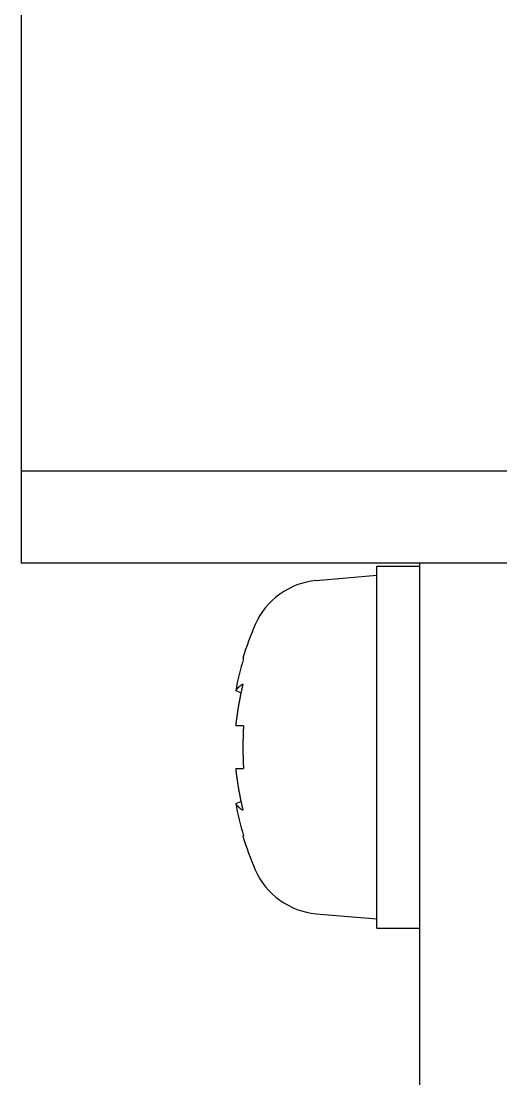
# Model space of a CAD drawing. Extents: x -37 to 246, y -173 to 93.
# Drawn here: x 25.78 to 33.6, y -53.6 to -36.27 of the extents above; entities that cross this region are included whole.
import ezdxf

# ---------------------------------------------------------------- set-up
doc = ezdxf.new("R2010")
doc.units = 0
doc.layers.get('0').update_dxf_attribs({"linetype": 'CONTINUOUS'})

msp = doc.modelspace()

# ---------------------------------------------------------------- linework, layer by layer
at = {"color": 7, "linetype": 'CONTINUOUS'}
for p, q in [((25.783, -30.595), (25.783, -43.595)), ((25.783, -43.595), (25.783, -45.095)), ((25.783, -43.595), (57.783, -43.595)), ((26.783, -45.095), (25.783, -45.095)), ((32.283, -45.095), (26.783, -45.095)), ((31.583, -45.145), (32.283, -45.145)), ((31.583, -51.045), (31.583, -45.145)), ((33.783, -45.095), (32.283, -45.095)), ((32.283, -46.095), (32.283, -45.095)), ((30.595, -45.382), (31.583, -45.295)), ((32.283, -53.595), (32.283, -46.095)), ((29.409, -46.653), (29.398, -46.645)), ((29.366, -47.21), (29.281, -47.177)), ((29.409, -47.746), (29.281, -47.746)), ((29.281, -48.444), (29.409, -48.444)), ((29.281, -49.014), (29.366, -48.98)), ((29.398, -49.545), (29.409, -49.538)), ((30.595, -50.809), (31.583, -50.895)), ((31.583, -51.045), (31.899, -51.045))]:
    msp.add_line(p, q, dxfattribs=at)
for points in [[(29.398, -47.07, 0), (29.397, -47.071, 0), (29.396, -47.072, 0), (29.394, -47.072, 0), (29.393, -47.073, 0), (29.392, -47.074, 0), (29.391, -47.074, 0), (29.389, -47.075, 0), (29.388, -47.076, 0), (29.387, -47.076, 0), (29.386, -47.077, 0), (29.385, -47.078, 0), (29.383, -47.079, 0), (29.382, -47.079, 0), (29.381, -47.08, 0), (29.38, -47.081, 0), (29.379, -47.081, 0), (29.377, -47.082, 0), (29.376, -47.083, 0), (29.375, -47.084, 0), (29.374, -47.084, 0), (29.373, -47.085, 0), (29.372, -47.086, 0), (29.37, -47.087, 0), (29.369, -47.087, 0), (29.368, -47.088, 0), (29.367, -47.089, 0), (29.366, -47.09, 0), (29.365, -47.09, 0), (29.364, -47.091, 0), (29.363, -47.092, 0), (29.361, -47.093, 0), (29.36, -47.093, 0), (29.359, -47.094, 0), (29.358, -47.095, 0), (29.357, -47.096, 0), (29.356, -47.096, 0), (29.355, -47.097, 0), (29.354, -47.098, 0), (29.353, -47.099, 0), (29.352, -47.099, 0), (29.351, -47.1, 0), (29.35, -47.101, 0), (29.349, -47.102, 0), (29.348, -47.103, 0), (29.347, -47.103, 0), (29.346, -47.104, 0), (29.345, -47.105, 0), (29.344, -47.106, 0), (29.343, -47.107, 0), (29.341, -47.108, 0), (29.341, -47.108, 0), (29.34, -47.109, 0), (29.339, -47.11, 0), (29.338, -47.111, 0), (29.337, -47.111, 0), (29.336, -47.112, 0), (29.335, -47.113, 0), (29.334, -47.114, 0), (29.333, -47.115, 0), (29.332, -47.116, 0), (29.331, -47.117, 0), (29.33, -47.117, 0), (29.329, -47.118, 0), (29.328, -47.119, 0), (29.327, -47.12, 0), (29.326, -47.121, 0), (29.325, -47.121, 0), (29.325, -47.122, 0), (29.324, -47.123, 0), (29.323, -47.124, 0), (29.322, -47.125, 0), (29.321, -47.126, 0), (29.32, -47.127, 0), (29.319, -47.127, 0), (29.318, -47.128, 0), (29.317, -47.129, 0), (29.317, -47.13, 0), (29.316, -47.131, 0), (29.315, -47.132, 0), (29.314, -47.133, 0), (29.313, -47.133, 0), (29.312, -47.134, 0), (29.312, -47.135, 0), (29.311, -47.136, 0), (29.31, -47.137, 0), (29.309, -47.138, 0), (29.308, -47.139, 0), (29.308, -47.14, 0), (29.307, -47.141, 0), (29.306, -47.142, 0), (29.305, -47.142, 0), (29.305, -47.143, 0), (29.304, -47.144, 0), (29.303, -47.145, 0), (29.302, -47.146, 0), (29.302, -47.147, 0), (29.301, -47.148, 0), (29.3, -47.149, 0), (29.299, -47.15, 0), (29.299, -47.151, 0), (29.298, -47.151, 0), (29.297, -47.152, 0), (29.297, -47.153, 0), (29.296, -47.154, 0), (29.295, -47.155, 0), (29.294, -47.156, 0), (29.294, -47.157, 0), (29.293, -47.158, 0), (29.293, -47.159, 0), (29.292, -47.16, 0), (29.291, -47.161, 0), (29.291, -47.162, 0), (29.29, -47.163, 0), (29.289, -47.164, 0), (29.288, -47.165, 0), (29.288, -47.166, 0), (29.287, -47.167, 0), (29.287, -47.167, 0), (29.286, -47.169, 0), (29.285, -47.169, 0), (29.285, -47.17, 0), (29.284, -47.171, 0), (29.284, -47.172, 0), (29.283, -47.173, 0), (29.282, -47.174, 0), (29.282, -47.175, 0), (29.281, -47.176, 0), (29.281, -47.177, 0)], [(29.398, -47.07, 0), (29.397, -47.075, 0), (29.396, -47.081, 0), (29.394, -47.086, 0), (29.393, -47.091, 0), (29.392, -47.096, 0), (29.391, -47.102, 0), (29.389, -47.107, 0), (29.388, -47.112, 0), (29.387, -47.117, 0), (29.386, -47.123, 0), (29.385, -47.128, 0), (29.383, -47.133, 0), (29.382, -47.138, 0), (29.381, -47.144, 0), (29.38, -47.149, 0), (29.379, -47.154, 0), (29.377, -47.159, 0), (29.376, -47.164, 0), (29.375, -47.17, 0), (29.374, -47.175, 0), (29.373, -47.18, 0), (29.372, -47.186, 0), (29.37, -47.191, 0), (29.369, -47.196, 0), (29.368, -47.201, 0), (29.367, -47.207, 0), (29.366, -47.212, 0), (29.365, -47.217, 0), (29.364, -47.222, 0), (29.363, -47.228, 0), (29.361, -47.233, 0), (29.36, -47.238, 0), (29.359, -47.243, 0), (29.358, -47.249, 0), (29.357, -47.254, 0), (29.356, -47.259, 0), (29.355, -47.264, 0), (29.354, -47.27, 0), (29.353, -47.275, 0), (29.352, -47.28, 0), (29.351, -47.286, 0), (29.35, -47.291, 0), (29.349, -47.296, 0), (29.348, -47.301, 0), (29.347, -47.307, 0), (29.346, -47.312, 0), (29.345, -47.317, 0), (29.344, -47.322, 0), (29.343, -47.328, 0), (29.341, -47.333, 0), (29.341, -47.338, 0), (29.34, -47.344, 0), (29.339, -47.349, 0), (29.338, -47.354, 0), (29.337, -47.359, 0), (29.336, -47.365, 0), (29.335, -47.37, 0), (29.334, -47.375, 0), (29.333, -47.381, 0), (29.332, -47.386, 0), (29.331, -47.391, 0), (29.33, -47.397, 0), (29.329, -47.402, 0), (29.328, -47.407, 0), (29.327, -47.412, 0), (29.326, -47.418, 0), (29.325, -47.423, 0), (29.325, -47.428, 0), (29.324, -47.434, 0), (29.323, -47.439, 0), (29.322, -47.444, 0), (29.321, -47.449, 0), (29.32, -47.455, 0), (29.319, -47.46, 0), (29.318, -47.465, 0), (29.317, -47.471, 0), (29.317, -47.476, 0), (29.316, -47.481, 0), (29.315, -47.486, 0), (29.314, -47.492, 0), (29.313, -47.497, 0), (29.312, -47.502, 0), (29.312, -47.508, 0), (29.311, -47.513, 0), (29.31, -47.518, 0), (29.309, -47.523, 0), (29.308, -47.529, 0), (29.308, -47.534, 0), (29.307, -47.539, 0), (29.306, -47.545, 0), (29.305, -47.55, 0), (29.305, -47.555, 0), (29.304, -47.561, 0), (29.303, -47.566, 0), (29.302, -47.571, 0), (29.302, -47.577, 0), (29.301, -47.582, 0), (29.3, -47.587, 0), (29.299, -47.593, 0), (29.299, -47.598, 0), (29.298, -47.603, 0), (29.297, -47.608, 0), (29.297, -47.614, 0), (29.296, -47.619, 0), (29.295, -47.624, 0), (29.294, -47.63, 0), (29.294, -47.635, 0), (29.293, -47.64, 0), (29.293, -47.645, 0), (29.292, -47.651, 0), (29.291, -47.656, 0), (29.291, -47.661, 0), (29.29, -47.667, 0), (29.289, -47.672, 0), (29.288, -47.677, 0), (29.288, -47.683, 0), (29.287, -47.688, 0), (29.287, -47.693, 0), (29.286, -47.699, 0), (29.285, -47.704, 0), (29.285, -47.709, 0), (29.284, -47.715, 0), (29.284, -47.72, 0), (29.283, -47.725, 0), (29.282, -47.73, 0), (29.282, -47.736, 0), (29.281, -47.741, 0), (29.281, -47.746, 0)], [(29.409, -47.746, 0), (29.408, -47.752, 0), (29.408, -47.757, 0), (29.408, -47.763, 0), (29.407, -47.768, 0), (29.407, -47.774, 0), (29.407, -47.779, 0), (29.407, -47.785, 0), (29.406, -47.79, 0), (29.406, -47.795, 0), (29.406, -47.801, 0), (29.405, -47.806, 0), (29.405, -47.812, 0), (29.405, -47.817, 0), (29.405, -47.823, 0), (29.404, -47.828, 0), (29.404, -47.834, 0), (29.404, -47.839, 0), (29.404, -47.844, 0), (29.403, -47.85, 0), (29.403, -47.855, 0), (29.403, -47.861, 0), (29.403, -47.866, 0), (29.402, -47.872, 0), (29.402, -47.877, 0), (29.402, -47.883, 0), (29.402, -47.888, 0), (29.402, -47.894, 0), (29.401, -47.899, 0), (29.401, -47.904, 0), (29.401, -47.91, 0), (29.401, -47.915, 0), (29.401, -47.921, 0), (29.401, -47.926, 0), (29.401, -47.932, 0), (29.4, -47.937, 0), (29.4, -47.943, 0), (29.4, -47.948, 0), (29.4, -47.953, 0), (29.4, -47.959, 0), (29.4, -47.965, 0), (29.399, -47.97, 0), (29.399, -47.975, 0), (29.399, -47.981, 0), (29.399, -47.986, 0), (29.399, -47.992, 0), (29.399, -47.997, 0), (29.399, -48.003, 0), (29.399, -48.008, 0), (29.399, -48.014, 0), (29.399, -48.019, 0), (29.399, -48.025, 0), (29.399, -48.03, 0), (29.398, -48.035, 0), (29.398, -48.041, 0), (29.398, -48.046, 0), (29.398, -48.052, 0), (29.398, -48.057, 0), (29.398, -48.063, 0), (29.398, -48.068, 0), (29.398, -48.074, 0), (29.398, -48.079, 0), (29.398, -48.084, 0), (29.398, -48.09, 0), (29.398, -48.095, 0), (29.398, -48.101, 0), (29.398, -48.106, 0), (29.398, -48.112, 0), (29.398, -48.117, 0), (29.398, -48.123, 0), (29.398, -48.128, 0), (29.398, -48.134, 0), (29.398, -48.139, 0), (29.398, -48.145, 0), (29.398, -48.15, 0), (29.398, -48.156, 0), (29.399, -48.161, 0), (29.399, -48.166, 0), (29.399, -48.172, 0), (29.399, -48.177, 0), (29.399, -48.183, 0), (29.399, -48.188, 0), (29.399, -48.194, 0), (29.399, -48.199, 0), (29.399, -48.205, 0), (29.399, -48.21, 0), (29.399, -48.215, 0), (29.399, -48.221, 0), (29.4, -48.226, 0), (29.4, -48.232, 0), (29.4, -48.237, 0), (29.4, -48.243, 0), (29.4, -48.248, 0), (29.4, -48.254, 0), (29.401, -48.259, 0), (29.401, -48.265, 0), (29.401, -48.27, 0), (29.401, -48.276, 0), (29.401, -48.281, 0), (29.401, -48.286, 0), (29.401, -48.292, 0), (29.402, -48.297, 0), (29.402, -48.303, 0), (29.402, -48.308, 0), (29.402, -48.314, 0), (29.402, -48.319, 0), (29.403, -48.325, 0), (29.403, -48.33, 0), (29.403, -48.336, 0), (29.403, -48.341, 0), (29.404, -48.346, 0), (29.404, -48.352, 0), (29.404, -48.357, 0), (29.404, -48.363, 0), (29.405, -48.368, 0), (29.405, -48.374, 0), (29.405, -48.379, 0), (29.405, -48.385, 0), (29.406, -48.39, 0), (29.406, -48.395, 0), (29.406, -48.401, 0), (29.407, -48.406, 0), (29.407, -48.412, 0), (29.407, -48.417, 0), (29.407, -48.423, 0), (29.408, -48.428, 0), (29.408, -48.434, 0), (29.408, -48.439, 0), (29.409, -48.444, 0)], [(29.281, -48.444, 0), (29.281, -48.45, 0), (29.282, -48.455, 0), (29.282, -48.46, 0), (29.283, -48.466, 0), (29.284, -48.471, 0), (29.284, -48.476, 0), (29.285, -48.482, 0), (29.285, -48.487, 0), (29.286, -48.492, 0), (29.287, -48.498, 0), (29.287, -48.503, 0), (29.288, -48.508, 0), (29.288, -48.514, 0), (29.289, -48.519, 0), (29.29, -48.524, 0), (29.291, -48.529, 0), (29.291, -48.535, 0), (29.292, -48.54, 0), (29.293, -48.545, 0), (29.293, -48.551, 0), (29.294, -48.556, 0), (29.294, -48.561, 0), (29.295, -48.567, 0), (29.296, -48.572, 0), (29.297, -48.577, 0), (29.297, -48.583, 0), (29.298, -48.588, 0), (29.299, -48.593, 0), (29.299, -48.598, 0), (29.3, -48.604, 0), (29.301, -48.609, 0), (29.302, -48.614, 0), (29.302, -48.62, 0), (29.303, -48.625, 0), (29.304, -48.63, 0), (29.305, -48.636, 0), (29.305, -48.641, 0), (29.306, -48.646, 0), (29.307, -48.651, 0), (29.308, -48.657, 0), (29.308, -48.662, 0), (29.309, -48.667, 0), (29.31, -48.673, 0), (29.311, -48.678, 0), (29.312, -48.683, 0), (29.312, -48.688, 0), (29.313, -48.694, 0), (29.314, -48.699, 0), (29.315, -48.704, 0), (29.316, -48.71, 0), (29.317, -48.715, 0), (29.317, -48.72, 0), (29.318, -48.726, 0), (29.319, -48.731, 0), (29.32, -48.736, 0), (29.321, -48.742, 0), (29.322, -48.747, 0), (29.323, -48.752, 0), (29.324, -48.757, 0), (29.325, -48.763, 0), (29.325, -48.768, 0), (29.326, -48.773, 0), (29.327, -48.779, 0), (29.328, -48.784, 0), (29.329, -48.789, 0), (29.33, -48.794, 0), (29.331, -48.8, 0), (29.332, -48.805, 0), (29.333, -48.81, 0), (29.334, -48.816, 0), (29.335, -48.821, 0), (29.336, -48.826, 0), (29.337, -48.831, 0), (29.338, -48.837, 0), (29.339, -48.842, 0), (29.34, -48.847, 0), (29.341, -48.852, 0), (29.341, -48.858, 0), (29.343, -48.863, 0), (29.344, -48.868, 0), (29.345, -48.874, 0), (29.346, -48.879, 0), (29.347, -48.884, 0), (29.348, -48.889, 0), (29.349, -48.895, 0), (29.35, -48.9, 0), (29.351, -48.905, 0), (29.352, -48.91, 0), (29.353, -48.916, 0), (29.354, -48.921, 0), (29.355, -48.926, 0), (29.356, -48.932, 0), (29.357, -48.937, 0), (29.358, -48.942, 0), (29.359, -48.947, 0), (29.36, -48.953, 0), (29.361, -48.958, 0), (29.363, -48.963, 0), (29.364, -48.968, 0), (29.365, -48.974, 0), (29.366, -48.979, 0), (29.367, -48.984, 0), (29.368, -48.989, 0), (29.369, -48.995, 0), (29.37, -49, 0), (29.372, -49.005, 0), (29.373, -49.011, 0), (29.374, -49.016, 0), (29.375, -49.021, 0), (29.376, -49.026, 0), (29.377, -49.032, 0), (29.379, -49.037, 0), (29.38, -49.042, 0), (29.381, -49.047, 0), (29.382, -49.053, 0), (29.383, -49.058, 0), (29.385, -49.063, 0), (29.386, -49.068, 0), (29.387, -49.074, 0), (29.388, -49.079, 0), (29.389, -49.084, 0), (29.391, -49.089, 0), (29.392, -49.094, 0), (29.393, -49.1, 0), (29.394, -49.105, 0), (29.396, -49.11, 0), (29.397, -49.115, 0), (29.398, -49.121, 0)], [(29.281, -49.014, 0), (29.281, -49.015, 0), (29.282, -49.016, 0), (29.282, -49.017, 0), (29.283, -49.018, 0), (29.284, -49.019, 0), (29.284, -49.02, 0), (29.285, -49.02, 0), (29.285, -49.021, 0), (29.286, -49.022, 0), (29.287, -49.023, 0), (29.287, -49.024, 0), (29.288, -49.025, 0), (29.289, -49.026, 0), (29.289, -49.027, 0), (29.29, -49.028, 0), (29.291, -49.029, 0), (29.291, -49.03, 0), (29.292, -49.031, 0), (29.293, -49.032, 0), (29.293, -49.033, 0), (29.294, -49.034, 0), (29.294, -49.035, 0), (29.295, -49.036, 0), (29.296, -49.037, 0), (29.297, -49.038, 0), (29.297, -49.038, 0), (29.298, -49.039, 0), (29.299, -49.04, 0), (29.299, -49.041, 0), (29.3, -49.042, 0), (29.301, -49.043, 0), (29.302, -49.044, 0), (29.302, -49.045, 0), (29.303, -49.046, 0), (29.304, -49.047, 0), (29.305, -49.047, 0), (29.305, -49.048, 0), (29.306, -49.049, 0), (29.307, -49.05, 0), (29.308, -49.051, 0), (29.308, -49.052, 0), (29.309, -49.053, 0), (29.31, -49.054, 0), (29.311, -49.055, 0), (29.312, -49.056, 0), (29.312, -49.056, 0), (29.313, -49.057, 0), (29.314, -49.058, 0), (29.315, -49.059, 0), (29.316, -49.06, 0), (29.317, -49.061, 0), (29.317, -49.062, 0), (29.318, -49.062, 0), (29.319, -49.063, 0), (29.32, -49.064, 0), (29.321, -49.065, 0), (29.322, -49.066, 0), (29.323, -49.067, 0), (29.324, -49.068, 0), (29.325, -49.069, 0), (29.325, -49.069, 0), (29.326, -49.07, 0), (29.327, -49.071, 0), (29.328, -49.072, 0), (29.329, -49.073, 0), (29.33, -49.074, 0), (29.331, -49.074, 0), (29.332, -49.075, 0), (29.333, -49.076, 0), (29.334, -49.077, 0), (29.335, -49.078, 0), (29.336, -49.078, 0), (29.337, -49.079, 0), (29.338, -49.08, 0), (29.339, -49.081, 0), (29.34, -49.082, 0), (29.341, -49.083, 0), (29.342, -49.083, 0), (29.343, -49.084, 0), (29.344, -49.085, 0), (29.345, -49.086, 0), (29.346, -49.087, 0), (29.347, -49.087, 0), (29.348, -49.088, 0), (29.349, -49.089, 0), (29.35, -49.09, 0), (29.351, -49.09, 0), (29.352, -49.091, 0), (29.353, -49.092, 0), (29.354, -49.093, 0), (29.355, -49.094, 0), (29.356, -49.094, 0), (29.357, -49.095, 0), (29.358, -49.096, 0), (29.359, -49.097, 0), (29.36, -49.097, 0), (29.361, -49.098, 0), (29.363, -49.099, 0), (29.364, -49.1, 0), (29.365, -49.1, 0), (29.366, -49.101, 0), (29.367, -49.102, 0), (29.368, -49.103, 0), (29.369, -49.103, 0), (29.37, -49.104, 0), (29.372, -49.105, 0), (29.373, -49.106, 0), (29.374, -49.106, 0), (29.375, -49.107, 0), (29.376, -49.108, 0), (29.377, -49.109, 0), (29.379, -49.109, 0), (29.38, -49.11, 0), (29.381, -49.111, 0), (29.382, -49.112, 0), (29.383, -49.112, 0), (29.385, -49.113, 0), (29.386, -49.114, 0), (29.387, -49.114, 0), (29.388, -49.115, 0), (29.389, -49.116, 0), (29.391, -49.117, 0), (29.392, -49.117, 0), (29.393, -49.118, 0), (29.394, -49.119, 0), (29.396, -49.119, 0), (29.397, -49.12, 0), (29.398, -49.121, 0)], [(31.899, -51.045, 0), (31.902, -51.045, 0), (31.905, -51.045, 0), (31.908, -51.045, 0), (31.911, -51.045, 0), (31.914, -51.045, 0), (31.917, -51.045, 0), (31.92, -51.045, 0), (31.923, -51.045, 0), (31.926, -51.045, 0), (31.929, -51.045, 0), (31.932, -51.045, 0), (31.935, -51.045, 0), (31.938, -51.045, 0), (31.941, -51.045, 0), (31.944, -51.045, 0), (31.947, -51.045, 0), (31.95, -51.045, 0), (31.953, -51.045, 0), (31.956, -51.045, 0), (31.959, -51.045, 0), (31.962, -51.045, 0), (31.965, -51.045, 0), (31.968, -51.045, 0), (31.971, -51.045, 0), (31.974, -51.045, 0), (31.977, -51.045, 0), (31.98, -51.045, 0), (31.983, -51.045, 0), (31.986, -51.045, 0), (31.989, -51.045, 0), (31.992, -51.045, 0), (31.995, -51.045, 0), (31.998, -51.045, 0), (32.001, -51.045, 0), (32.004, -51.045, 0), (32.007, -51.045, 0), (32.01, -51.045, 0), (32.013, -51.045, 0), (32.016, -51.045, 0), (32.019, -51.045, 0), (32.022, -51.045, 0), (32.025, -51.045, 0), (32.028, -51.045, 0), (32.031, -51.045, 0), (32.034, -51.045, 0), (32.037, -51.045, 0), (32.04, -51.045, 0), (32.043, -51.045, 0), (32.046, -51.045, 0), (32.049, -51.045, 0), (32.052, -51.045, 0), (32.055, -51.045, 0), (32.058, -51.045, 0), (32.061, -51.045, 0), (32.064, -51.045, 0), (32.067, -51.045, 0), (32.07, -51.045, 0), (32.073, -51.045, 0), (32.076, -51.045, 0), (32.079, -51.045, 0), (32.082, -51.045, 0), (32.085, -51.045, 0), (32.088, -51.045, 0), (32.091, -51.045, 0), (32.094, -51.045, 0), (32.097, -51.044, 0), (32.1, -51.044, 0), (32.103, -51.044, 0), (32.106, -51.044, 0), (32.109, -51.044, 0), (32.112, -51.044, 0), (32.115, -51.044, 0), (32.118, -51.044, 0), (32.121, -51.044, 0), (32.124, -51.044, 0), (32.127, -51.044, 0), (32.13, -51.044, 0), (32.133, -51.044, 0), (32.136, -51.044, 0), (32.139, -51.044, 0), (32.142, -51.044, 0), (32.145, -51.044, 0), (32.148, -51.044, 0), (32.151, -51.044, 0), (32.154, -51.044, 0), (32.157, -51.044, 0), (32.16, -51.044, 0), (32.163, -51.044, 0), (32.166, -51.044, 0), (32.169, -51.044, 0), (32.172, -51.044, 0), (32.175, -51.044, 0), (32.178, -51.044, 0), (32.181, -51.044, 0), (32.184, -51.044, 0), (32.187, -51.044, 0), (32.19, -51.044, 0), (32.193, -51.044, 0), (32.196, -51.043, 0), (32.199, -51.043, 0), (32.202, -51.043, 0), (32.205, -51.043, 0), (32.208, -51.043, 0), (32.211, -51.043, 0), (32.214, -51.043, 0), (32.217, -51.043, 0), (32.22, -51.043, 0), (32.223, -51.043, 0), (32.226, -51.043, 0), (32.229, -51.043, 0), (32.232, -51.043, 0), (32.235, -51.043, 0), (32.238, -51.043, 0), (32.241, -51.043, 0), (32.244, -51.043, 0), (32.247, -51.043, 0), (32.25, -51.043, 0), (32.253, -51.043, 0), (32.256, -51.043, 0), (32.259, -51.042, 0), (32.262, -51.042, 0), (32.265, -51.042, 0), (32.268, -51.042, 0), (32.271, -51.042, 0), (32.274, -51.042, 0), (32.277, -51.042, 0), (32.28, -51.042, 0), (32.283, -51.042, 0)]]:
    msp.add_polyline3d(points, dxfattribs=at)
for centre, radius, start, end in [((30.7, -46.577), 1.2, 95, 156.4529), ((34.183, -48.095), 5, 156.4529, 163.142), ((34.183, -48.095), 4.988, 163.1891, 169.3918), ((34.183, -48.095), 4.988, 190.6082, 196.8109), ((34.183, -48.095), 5, 196.858, 203.5471), ((30.7, -49.614), 1.2, 203.5471, 265)]:
    msp.add_arc(centre, radius, start, end, dxfattribs=at)

doc.saveas('drawing.dxf')
